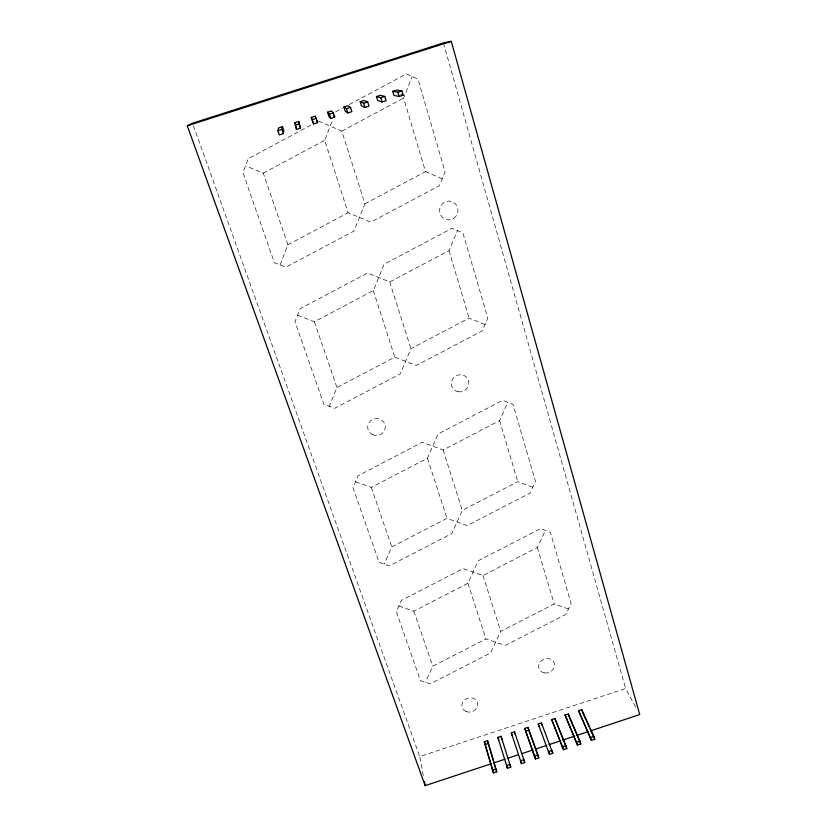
<?xml version="1.0" encoding="UTF-8"?>
<svg xmlns="http://www.w3.org/2000/svg" width="827" height="827" viewBox="0 0 827 827"><rect width="100%" height="100%" fill="white"/><g stroke="black" fill="none" stroke-linecap="round" stroke-linejoin="round"><path stroke-width="0.62" stroke-dasharray="4.13 3.1" d="M349.17 104.615L406.46 73.903L417.976 79.082L445.091 171.923L439.406 185.661L370.723 222.132L348.126 212.735L324.711 140.29L332.475 120.163M280.095 264.95L287.899 244.771L263.286 173.163L245.578 165.793M442.249 178.797L425.491 171.582L403.617 98.062L412.228 76.498M318.488 121.062L341.82 131.131L364.914 203.814L354.028 231.002L285.801 267.235L274.378 262.666L242.973 172.822L248.193 158.743L311.686 124.712M297.586 315.211L314.374 321.765L373.308 290.618L384.11 264.247L451.987 228.335L462.913 232.935L487.796 318.147L482.224 330.893L416.27 365.493L394.81 357.13L336.971 387.522L329.28 406.264M485.004 324.525L469.095 318.095L410.926 348.663L400.237 373.907L334.697 408.29L323.853 404.227L295.012 321.724L300.17 308.678L367.612 272.982L389.734 281.945L449.009 250.612L457.455 230.64M355.548 481.727L371.323 487.423L427.476 458.168L438.041 434.03L502.682 400.309L512.967 404.32L535.472 481.397L530.035 493.088L467.152 525.641L446.942 518.353L391.781 546.936L384.235 564.138M532.753 487.248L517.764 481.645L462.303 510.393L451.852 533.549L389.341 565.906L379.117 562.37L353.026 487.692L358.081 475.742L422.328 442.228L443.127 450.022L499.601 420.602L507.83 402.315M398.831 606.067L413.851 611.163L467.937 583.293L478.306 560.758L540.517 528.649L550.327 532.237L571.137 603.493L565.813 614.43L505.214 645.473L485.925 638.951L432.779 666.211L425.357 682.306M568.469 608.972L554.162 603.958L500.728 631.352L490.483 653.02L430.226 683.888L420.478 680.714L396.34 611.639L401.322 600.485L463.172 568.562L482.999 575.53L537.364 547.505L545.427 530.448M335.69 111.841L342.43 108.223M263.286 173.163L324.711 140.29M341.82 131.131L403.617 98.062M287.899 244.771L348.126 212.735M364.914 203.814L425.491 171.582M423.279 775.54L419.754 756.571L625.605 688.488L636.035 707.778M193.394 125.642L419.754 756.571M314.374 321.765L336.971 387.522M371.323 487.423L391.781 546.936M413.851 611.163L432.779 666.211M373.308 290.618L394.81 357.13M427.476 458.168L446.942 518.353M467.937 583.293L485.925 638.951M389.734 281.945L410.926 348.663M443.127 450.022L462.303 510.393M482.999 575.53L500.728 631.352M449.009 250.612L469.095 318.095M499.601 420.602L517.764 481.645M537.364 547.505L554.162 603.958M443.437 42.932L625.605 688.488M372.45 434.599A8.818 8.425 -12.4 0 0 385.289 426.484A8.818 8.425 -12.4 0 0 371.747 420.002A8.818 8.425 -12.4 0 0 372.45 434.599M458.024 391.698A8.849 8.487 -29.6 0 0 468.495 380.585A8.849 8.487 -29.6 0 0 453.744 377.608A8.849 8.487 -29.6 0 0 458.024 391.698M465.994 711.478A8.063 7.061 -17.3 0 0 477.82 704.263A8.063 7.061 -17.3 0 0 465.694 699.146A8.063 7.061 -17.3 0 0 465.994 711.478M544.517 672.93A8.084 7.102 -22.5 0 0 554.255 663.264A8.084 7.102 -22.5 0 0 540.941 661.145A8.084 7.102 -22.5 0 0 544.517 672.93M453.589 218.4A9.428 9.169 -72.4 0 0 453.165 202.129A9.428 9.169 -72.4 0 0 439.602 210.875A9.428 9.169 -72.4 0 0 453.589 218.4"/><path stroke-width="1.24" d="M283.372 133.612L283.837 130.666L282.493 126.655L278.637 127.896L277.903 130.697L279.319 134.904L283.372 133.612L281.966 129.405L282.493 126.655M491.362 763.724L425.15 785.65L187.284 125.818L192.515 123.213L443.437 42.932L451.263 41.35L639.716 714.58L590.674 730.83M484.364 741.798L487.548 740.744L496.727 771.808L493.409 772.904L484.364 741.798L493.409 772.904M501.017 736.288L510.755 767.156L507.437 768.252L497.833 737.343L501.017 736.288L501.917 739.038M511.303 732.887L514.487 731.833L524.773 762.515L521.465 763.61L511.303 732.887L512.192 735.637M524.763 728.432L527.946 727.388L537.881 755.02L538.78 757.873L535.472 758.969L524.763 728.432L535.472 758.969M538.222 723.987L541.396 722.932L552.787 753.232L549.479 754.327L538.222 723.987L539.09 726.747M551.671 719.531L554.845 718.477L565.916 745.737L566.795 748.59L563.487 749.686L551.671 719.531L563.487 749.686M565.12 715.086L568.294 714.032L579.923 741.095L580.792 743.949L577.484 745.044L565.12 715.086L577.484 745.044M578.559 710.641L581.732 709.587L593.931 736.454L594.778 739.317L591.47 740.413L578.559 710.641L591.47 740.413M485.284 744.548L488.457 743.494M525.641 731.192L528.825 730.138L538.78 757.873M493.812 762.907L504.852 759.258M507.302 758.442L518.333 754.782M522.013 753.573L533.053 749.913M535.503 749.097L546.533 745.447M548.994 744.631L560.024 740.982M562.474 740.165L574.734 736.102M577.184 735.296L588.224 731.637M492.458 770.071L495.776 768.976L487.548 740.744M534.562 756.116L537.881 755.02M562.608 746.833L565.916 745.737M576.615 742.191L579.923 741.095M590.623 737.55L593.931 736.454M187.284 125.818L451.263 41.35M294.96 122.665L298.816 121.424L300.511 128.113L296.459 129.415L294.96 122.665L295.621 124.67M311.283 117.434L315.128 116.204L316.276 118.406L317.64 122.623L313.598 123.916L311.283 117.434L313.598 123.916M327.585 112.214L331.441 110.973L333.426 112.906L334.77 117.134L330.728 118.426L328.867 116.225L327.585 112.214L329.373 114.209L330.728 118.426M343.887 106.983L347.733 105.753L350.555 107.417L351.888 111.645L347.847 112.948L345.148 111.014L343.887 106.983L346.513 108.719L347.847 112.948M360.179 101.762L364.025 100.532L367.684 101.928L368.987 106.166L364.955 107.458L361.43 105.794L360.179 101.762L363.642 103.23L367.684 101.928M376.461 96.552L380.306 95.322L384.803 96.449L386.085 100.687L382.053 101.979L377.691 100.584L376.461 96.552L380.761 97.741L384.803 96.449M392.732 91.332L396.578 90.102L401.912 90.96L403.173 95.208L399.141 96.501L393.941 95.374L392.732 91.332L397.87 92.252L401.912 90.96M277.903 130.697L281.966 129.405M295.074 125.197L299.126 123.905L298.816 121.424M312.224 119.698L316.276 118.406M329.373 114.209L333.426 112.906M346.513 108.719L350.555 107.417M401.023 94.785L403.173 95.208M333.405 115.708L334.77 117.134M316.431 120.215L317.64 122.623M582.559 712.357L588.938 726.426M589.992 728.763L594.778 739.317M569.638 717.981L580.792 743.949M566.795 748.59L554.845 718.477M495.776 768.976L496.727 771.808M497.833 737.343L498.743 740.093M507.437 768.252L506.506 765.42L509.814 764.324L510.755 767.156M299.126 123.905L300.511 128.113M521.465 763.61L520.534 760.768L523.853 759.672L524.773 762.515M315.128 116.204L315.78 118.209M514.487 731.833L515.376 734.593M527.946 727.388L528.825 730.138M541.396 722.932L542.264 725.692M549.479 754.327L548.59 751.474L551.898 750.378L552.787 753.232M363.642 103.23L364.955 107.458M568.294 714.032L569.131 716.802M380.761 97.741L382.053 101.979M397.87 92.252L399.141 96.501M581.732 709.587L582.28 711.437M424.447 781.856L425.15 785.65M296.283 126.676L296.459 129.415"/></g></svg>
